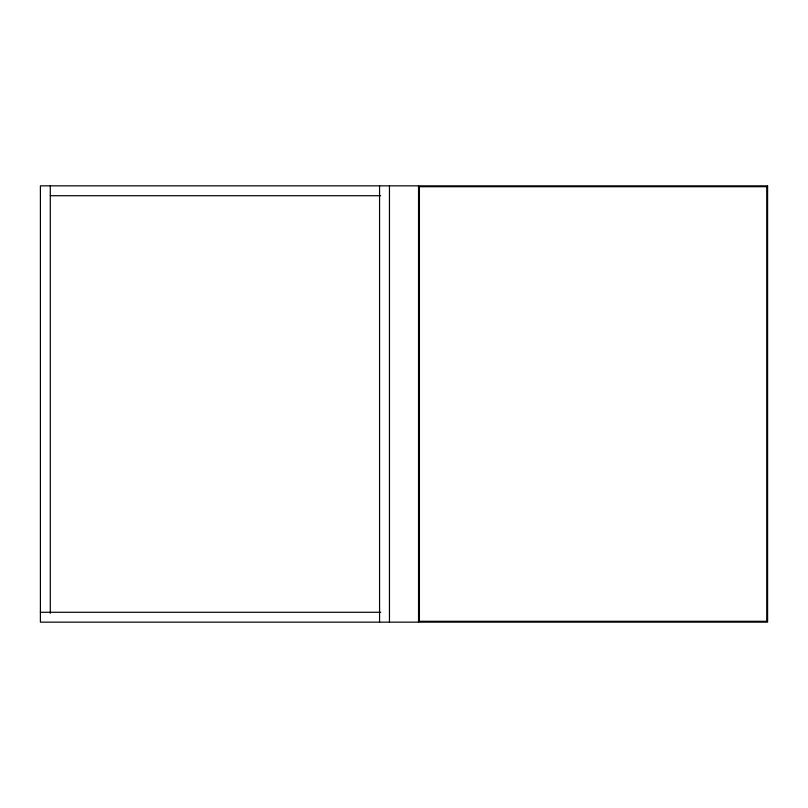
<?xml version="1.0" encoding="UTF-8"?>
<svg xmlns="http://www.w3.org/2000/svg" width="808" height="808" viewBox="0 0 808 808"><rect width="100%" height="100%" fill="white"/><g stroke="black" fill="none" stroke-linecap="round" stroke-linejoin="round"><path stroke-width="1.21" d="M50.288 195.728L380.669 195.728M40.4 612.272L380.709 612.272M418.544 185.84L418.544 622.16M389.456 185.84L389.456 622.16M379.568 185.84L379.568 622.16M50.288 185.84L50.288 613.333M767.6 185.84L40.4 185.84L40.4 622.16L767.6 622.16L767.6 185.84M766.731 186.709L419.413 186.709L419.413 621.291L766.731 621.291L766.731 186.709"/></g></svg>
